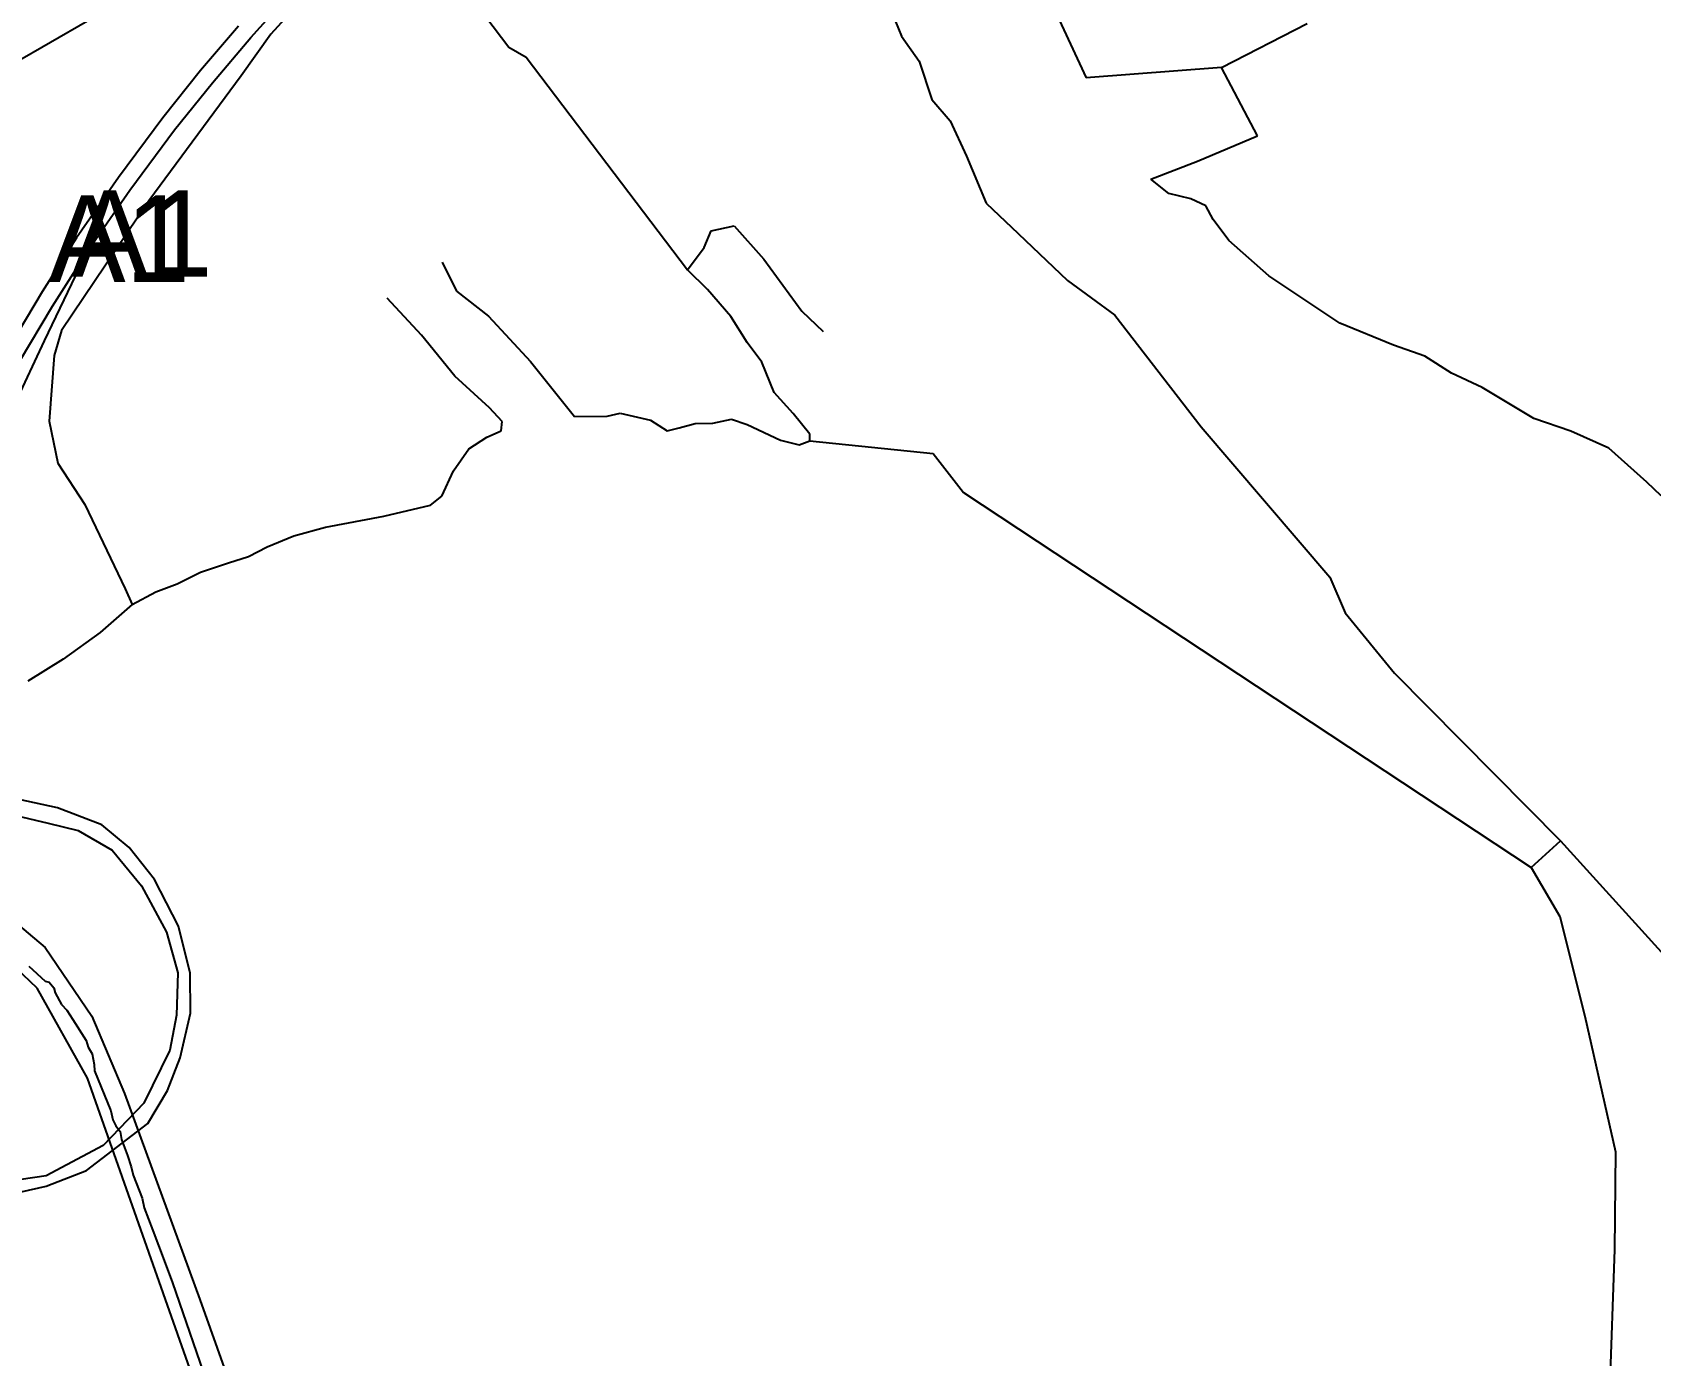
# Model space of a CAD drawing. Extents: x -8864 to 13231, y -7697 to 8949.
# Drawn here: x -1124 to 36, y 2940 to 3889 of the extents above; entities that cross this region are included whole.
import ezdxf

# ---------------------------------------------------------------- set-up
doc = ezdxf.new("R2010")
doc.units = 0
for name, color, linetype in [('OSM_HIGHWAY_MOTORWAY', 8, 'CONTINUOUS'), ('OSM_HIGHWAY_PATH', 8, 'CONTINUOUS'), ('OSM_HIGHWAY_PROPOSED', 8, 'CONTINUOUS'), ('OSM_HIGHWAY_TRACK', 8, 'CONTINUOUS'), ('OSM_HIGHWAY_UNCLASSIFIED', 8, 'CONTINUOUS'), ('OSM_LABELS', 8, 'CONTINUOUS'), ('OSM_WATERWAY_STREAM', 4, 'CONTINUOUS')]:
    doc.layers.add(name, color=color, linetype=linetype)

msp = doc.modelspace()

# ---------------------------------------------------------------- linework, layer by layer
at = {"layer": 'OSM_HIGHWAY_MOTORWAY'}
for p, q in [((-967.54222, 3885.573278), (-928.177744, 3929.206167)), ((-976.485559, 3893.557073), (-1003.690769, 3861.866519)), ((-995.114964, 3853.059881), (-967.54222, 3885.573278)), ((-1003.690769, 3861.866519), (-1030.5897, 3828.029903)), ((-1022.419714, 3819.390057), (-995.114964, 3853.059881)), ((-1030.5897, 3828.029903), (-1062.488631, 3785.153139)), ((-1054.372245, 3776.046275), (-1022.419714, 3819.390057)), ((-1062.488631, 3785.153139), (-1092.565204, 3741.864954)), ((-1084.84698, 3732.380027), (-1054.372245, 3776.046275)), ((-1092.565204, 3741.864954), (-1117.335498, 3703.069045)), ((-1109.808698, 3692.87247), (-1084.84698, 3732.380027)), ((-1117.335498, 3703.069045), (-1140.536113, 3664.106342)), ((-1133.484045, 3653.164762), (-1109.808698, 3692.87247))]:
    msp.add_line(p, q, dxfattribs=at)
at = {"layer": 'OSM_HIGHWAY_PATH'}
for p, q in [((-831.156293, 3942.72747), (-782.488601, 3878.556878)), ((-507.450285, 3902.285875), (-501.064374, 3886.585152)), ((-782.488601, 3878.556878), (-770.191509, 3871.518239)), ((-501.064374, 3886.585152), (-488.29255, 3868.63829)), ((-770.191509, 3871.518239), (-654.387514, 3718.825366)), ((-488.29255, 3868.63829), (-479.310926, 3841.03971)), ((-637.473271, 3746.946563), (-620.895933, 3750.571517)), ((-620.895933, 3750.571517), (-599.663159, 3726.586772)), ((-642.473271, 3734.870794), (-637.473271, 3746.946563)), ((-654.387514, 3718.825366), (-642.473271, 3734.870794)), ((-599.663159, 3726.586772), (-572.38138, 3689.14744)), ((-830.352312, 3724.307276), (-820.091974, 3703.569422)), ((-820.091974, 3703.569422), (-797.144039, 3685.755995)), ((-797.144039, 3685.755995), (-767.113407, 3653.064686)), ((-572.38138, 3689.14744), (-557.189954, 3674.658741)), ((-106.615632, 3644.847381), (-125.658513, 3657.045464)), ((-767.113407, 3653.064686), (-735.375272, 3613.779518)), ((-84.647789, 3634.606328), (-106.615632, 3644.847381)), ((-47.534462, 3612.400701), (-84.647789, 3634.606328)), ((-20.918838, 3603.127045), (-47.534462, 3612.400701)), ((6.179174, 3590.928961), (-20.918838, 3603.127045)), ((33.522209, 3566.521675), (6.179174, 3590.928961)), ((-49.395105, 3290.23564), (-28.928028, 3255.086924)), ((-28.928028, 3255.086924), (-11.049006, 3183.610825)), ((-11.049006, 3183.610825), (11.117919, 3086.40422)), ((11.117919, 3086.40422), (10.40582, 3016.351417)), ((10.40582, 3016.351417), (6.424197, 2905.768062))]:
    msp.add_line(p, q, dxfattribs=at)
at = {"layer": 'OSM_HIGHWAY_PROPOSED'}
for p, q in [((-1115.627994, 3667.931448), (-1084.84698, 3732.380027)), ((-1211.761236, 3463.043676), (-1115.627994, 3667.931448)), ((-1106.194609, 3333.134643), (-1214.341634, 3356.396622)), ((-1214.165524, 3345.833104), (-1112.871485, 3322.048509)), ((-1074.525386, 3320.825365), (-1106.194609, 3333.134643)), ((-1112.871485, 3322.048509), (-1091.317118, 3316.76675)), ((-1054.732122, 3304.557547), (-1074.525386, 3320.825365)), ((-1091.317118, 3316.76675), (-1067.128754, 3302.700592)), ((-1067.128754, 3302.700592), (-1046.010835, 3277.203595)), ((-1036.699961, 3281.69587), (-1054.732122, 3304.557547)), ((-1046.010835, 3277.203595), (-1027.978673, 3243.78952)), ((-1019.548351, 3248.292914), (-1036.699961, 3281.69587)), ((-1027.978673, 3243.78952), (-1020.061368, 3214.778763)), ((-1011.186941, 3214.434059), (-1019.548351, 3248.292914)), ((-1020.061368, 3214.778763), (-1020.941919, 3184.444787)), ((-1010.750494, 3185.856963), (-1011.186941, 3214.434059)), ((-1020.941919, 3184.444787), (-1025.76581, 3159.325853)), ((-1018.223695, 3153.766107), (-1010.750494, 3185.856963)), ((-1025.76581, 3159.325853), (-1044.219104, 3121.297188)), ((-1027.465657, 3130.47077), (-1018.223695, 3153.766107)), ((-1041.539165, 3106.730653), (-1027.465657, 3130.47077)), ((-1044.219104, 3121.297188), (-1073.537637, 3090.829778)), ((-1085.520793, 3072.882917), (-1041.539165, 3106.730653)), ((-1073.537637, 3090.829778), (-1114.356937, 3069.180126)), ((-1114.356937, 3069.180126), (-1152.480984, 3063.542543)), ((-1114.356937, 3061.707827), (-1085.520793, 3072.882917)), ((-1166.722946, 3049.876687), (-1114.356937, 3061.707827))]:
    msp.add_line(p, q, dxfattribs=at)
at = {"layer": 'OSM_HIGHWAY_TRACK'}
for p, q in [((-921.049106, 3923.43515), (-953.338543, 3887.797176)), ((-399.885189, 3923.991125), (-368.6371, 3856.551402)), ((-953.338543, 3887.797176), (-974.571317, 3858.11925)), ((-271.600336, 3863.956984), (-210.076593, 3895.680897)), ((-974.571317, 3858.11925), (-1040.804096, 3768.4739)), ((-271.600336, 3863.956984), (-368.6371, 3856.551402)), ((-245.781038, 3814.920021), (-271.600336, 3863.956984)), ((-479.310926, 3841.03971), (-466.194538, 3825.850483)), ((-466.194538, 3825.850483), (-454.448748, 3800.320127)), ((-288.751946, 3796.861965), (-245.781038, 3814.920021)), ((-454.448748, 3800.320127), (-440.29867, 3766.672543)), ((-322.197585, 3783.929995), (-288.751946, 3796.861965)), ((-309.257308, 3773.677823), (-322.197585, 3783.929995)), ((-293.392069, 3769.774881), (-309.257308, 3773.677823)), ((-1040.804096, 3768.4739), (-1103.307931, 3675.503822)), ((-440.29867, 3766.672543), (-417.335421, 3744.933934)), ((-282.649342, 3764.893424), (-293.392069, 3769.774881)), ((-277.519173, 3754.897), (-282.649342, 3764.893424)), ((-266.294057, 3740.007999), (-277.519173, 3754.897)), ((-417.335421, 3744.933934), (-381.944912, 3711.297469)), ((-237.480884, 3714.633317), (-266.294057, 3740.007999)), ((-640.061326, 3704.848163), (-654.387514, 3718.825366)), ((-186.699867, 3680.718864), (-237.480884, 3714.633317)), ((-623.483989, 3685.355693), (-640.061326, 3704.848163)), ((-381.944912, 3711.297469), (-347.932657, 3686.445403)), ((-845.245116, 3672.090138), (-869.900555, 3698.687964)), ((-611.577403, 3666.886215), (-623.483989, 3685.355693)), ((-347.932657, 3686.445403), (-285.98778, 3606.385056)), ((-148.124059, 3664.862468), (-186.699867, 3680.718864)), ((-1103.307931, 3675.503822), (-1108.621868, 3657.36793)), ((-821.317089, 3642.567885), (-845.245116, 3672.090138)), ((-1108.621868, 3657.36793), (-1112.289556, 3610.332476)), ((-601.217524, 3652.575428), (-611.577403, 3666.886215)), ((-125.658513, 3657.045464), (-148.124059, 3664.862468)), ((-592.41201, 3631.003613), (-601.217524, 3652.575428)), ((-796.40897, 3619.873), (-821.317089, 3642.567885)), ((-578.598838, 3615.814386), (-592.41201, 3631.003613)), ((-1112.289556, 3610.332476), (-1105.926615, 3580.198651)), ((-787.381404, 3610.121205), (-796.40897, 3619.873)), ((-788.108816, 3603.527346), (-787.381404, 3610.121205)), ((-735.375272, 3613.779518), (-712.182314, 3614.024147)), ((-712.182314, 3614.024147), (-702.657045, 3616.214687)), ((-702.657045, 3616.214687), (-680.926568, 3611.088601)), ((-680.926568, 3611.088601), (-668.966383, 3603.527346)), ((-636.26347, 3608.9203), (-622.970972, 3611.855846)), ((-622.970972, 3611.855846), (-611.577403, 3608.05298)), ((-566.684595, 3601.158894), (-578.598838, 3615.814386)), ((-811.301774, 3590.595376), (-798.361497, 3598.890518)), ((-798.361497, 3598.890518), (-788.108816, 3603.527346)), ((-668.966383, 3603.527346), (-660.421206, 3605.484377)), ((-660.421206, 3605.484377), (-648.951067, 3608.809105)), ((-648.951067, 3608.809105), (-636.26347, 3608.9203)), ((-611.577403, 3608.05298), (-587.748916, 3596.666619)), ((-566.684595, 3596.321915), (-566.684595, 3601.158894)), ((-285.98778, 3606.385056), (-193.874447, 3498.603813)), ((-822.289524, 3574.73898), (-811.301774, 3590.595376)), ((-587.748916, 3596.666619), (-574.456418, 3593.386369)), ((-574.456418, 3593.386369), (-566.684595, 3596.321915)), ((-566.684595, 3596.321915), (-478.399746, 3587.22617)), ((-478.399746, 3587.22617), (-456.608013, 3559.227287)), ((-1105.926615, 3580.198651), (-1086.661681, 3550.720876)), ((-830.589678, 3556.680924), (-822.289524, 3574.73898)), ((43.77489, 3556.76988), (33.522209, 3566.521675)), ((-838.652466, 3550.087065), (-830.589678, 3556.680924)), ((-456.608013, 3559.227287), (-49.395105, 3290.23564)), ((-1086.661681, 3550.720876), (-1057.748968, 3490.086282)), ((-914.127206, 3534.264026), (-872.251244, 3542.325659)), ((-872.251244, 3542.325659), (-838.652466, 3550.087065)), ((-955.888313, 3520.186749), (-936.761206, 3528.103828)), ((-936.761206, 3528.103828), (-914.127206, 3534.264026)), ((-969.203782, 3513.303783), (-955.888313, 3520.186749)), ((-1003.729054, 3502.017498), (-983.598883, 3508.867105)), ((-983.598883, 3508.867105), (-969.203782, 3513.303783)), ((-1035.681584, 3487.917981), (-1020.474844, 3493.677878)), ((-1020.474844, 3493.677878), (-1003.729054, 3502.017498)), ((-193.874447, 3498.603813), (-182.924982, 3473.006741)), ((-1057.748968, 3490.086282), (-1052.588171, 3479.011267)), ((-1052.588171, 3479.011267), (-1035.681584, 3487.917981)), ((-1052.588171, 3479.011267), (-1075.65096, 3458.718193)), ((-182.924982, 3473.006741), (-147.488531, 3429.751915)), ((-1075.65096, 3458.718193), (-1102.167043, 3439.71498)), ((-1102.167043, 3439.71498), (-1127.412069, 3423.93642)), ((-147.488531, 3429.751915), (-28.39204, 3309.450124)), ((-49.395105, 3290.23564), (-28.39204, 3309.450124)), ((-28.39204, 3309.450124), (50.712104, 3222.095389)), ((-1139.425853, 3253.419), (-1115.191547, 3232.892417)), ((-1115.191547, 3232.892417), (-1081.508542, 3183.633064)), ((-1120.827076, 3203.637032), (-1140.949589, 3222.929351)), ((-1084.678527, 3139.177333), (-1120.827076, 3203.637032)), ((-1081.508542, 3183.633064), (-1058.093531, 3128.202393)), ((-969.257381, 2811.975141), (-1084.678527, 3139.177333)), ((-1058.093531, 3128.202393), (-1004.288012, 2980.413216)), ((-1004.288012, 2980.413216), (-996.860753, 2959.653124)), ((-996.860753, 2959.653124), (-947.664729, 2822.138358))]:
    msp.add_line(p, q, dxfattribs=at)
at = {"layer": 'OSM_HIGHWAY_UNCLASSIFIED'}
msp.add_line((-1137.718349, 3866.792455), (-1058.162444, 3912.904991), dxfattribs=at)
at = {"layer": 'OSM_WATERWAY_STREAM'}
for p, q in [((-1126.730599, 3219.549026), (-1115.061378, 3208.71864)), ((-1115.061378, 3208.71864), (-1112.167044, 3208.129307)), ((-1112.167044, 3208.129307), (-1108.759693, 3203.926138)), ((-1108.759693, 3203.926138), (-1107.971025, 3200.37902)), ((-1107.971025, 3200.37902), (-1103.330902, 3192.072759)), ((-1103.330902, 3192.072759), (-1099.456476, 3187.958547)), ((-1099.456476, 3187.958547), (-1095.321713, 3181.242373)), ((-1095.321713, 3181.242373), (-1085.681589, 3166.175461)), ((-1085.681589, 3166.175461), (-1084.26505, 3161.36072)), ((-1084.26505, 3161.36072), (-1081.493228, 3156.723892)), ((-1081.493228, 3156.723892), (-1079.877607, 3149.062562)), ((-1079.877607, 3149.062562), (-1079.686183, 3144.536928)), ((-1079.686183, 3144.536928), (-1067.978678, 3115.670725)), ((-1067.978678, 3115.670725), (-1066.592767, 3109.43269)), ((-1066.592767, 3109.43269), (-1064.471786, 3105.118327)), ((-1064.471786, 3105.118327), (-1061.301801, 3100.892919)), ((-1061.301801, 3100.892919), (-1060.390622, 3095.210859)), ((-1060.390622, 3095.210859), (-1055.987865, 3083.646586)), ((-1055.987865, 3083.646586), (-1053.307926, 3075.618313)), ((-1053.307926, 3075.618313), (-1052.075154, 3069.658264)), ((-1052.075154, 3069.658264), (-1045.46719, 3053.134698)), ((-1045.46719, 3053.134698), (-1043.981738, 3046.207254)), ((-1043.981738, 3046.207254), (-1037.794907, 3030.050632)), ((-1037.794907, 3030.050632), (-1029.640236, 3008.512174)), ((-1029.640236, 3008.512174), (-1023.889852, 2992.366671)), ((-1023.889852, 2992.366671), (-994.402866, 2906.968967))]:
    msp.add_line(p, q, dxfattribs=at)

# ---------------------------------------------------------------- texts
at = {"layer": 'OSM_LABELS'}
for p in [(-1112.725256, 3710.289732), (-1096.531039, 3713.887364)]:
    msp.add_text('A1', height=62.042552, dxfattribs=at).set_placement(p)

doc.saveas('drawing.dxf')
